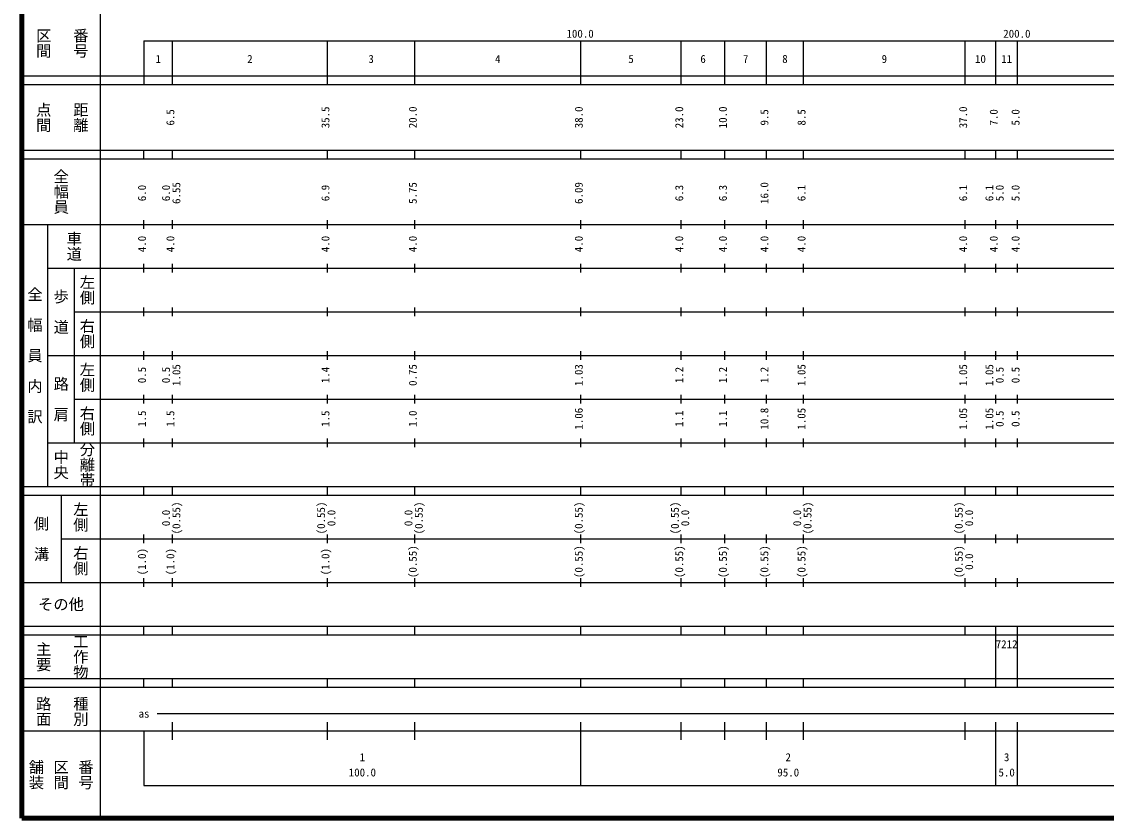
# Model space of a CAD drawing. Units: millimetres on the paper, enlarged 1000 times. Extents: x 40000 to 680000, y 20000 to 380000.
# Drawn here: x 40000 to 288320, y 20000 to 202409 of the extents above; entities that cross this region are included whole.
import ezdxf
from ezdxf.enums import TextEntityAlignment as Align

# ---------------------------------------------------------------- set-up
doc = ezdxf.new("R2010")
doc.units = ezdxf.units.MM
doc.header["$LTSCALE"] = 1000
doc.layers.add('M-TTL', color=2, linetype='Continuous', lineweight=140)
doc.layers.add('M-TTL-BAND', color=7, linetype='Continuous', lineweight=25)
doc.styles.add('@ＭＳ ゴシック', font='')
doc.styles.add('ＭＳ ゴシック', font='')
doc.styles.get('@ＭＳ ゴシック').set_extended_font_data('@MS Gothic')
doc.styles.get('ＭＳ ゴシック').set_extended_font_data('MS Gothic')

msp = doc.modelspace()

# ---------------------------------------------------------------- linework, layer by layer
at = {"layer": 'M-TTL'}
for p, q in [((40000, 380000), (40000, 20000)), ((40000, 20000), (680000, 20000))]:
    msp.add_line(p, q, dxfattribs=at)
at = {"layer": 'M-TTL-BAND'}
for p, q in [((58000, 370000), (58000, 20000)), ((68000, 198000), (579000, 198000)), ((68000, 198000), (68000, 188000)), ((74500, 188000), (74500, 198000)), ((110000, 188000), (110000, 198000)), ((130000, 188000), (130000, 198000)), ((168000, 188000), (168000, 198000)), ((191000, 188000), (191000, 198000)), ((201000, 188000), (201000, 198000)), ((210500, 188000), (210500, 198000)), ((219000, 188000), (219000, 198000)), ((256000, 188000), (256000, 198000)), ((263000, 188000), (263000, 198000)), ((268000, 188000), (268000, 198000)), ((40000, 190000), (579000, 190000)), ((40000, 188000), (579000, 188000)), ((40000, 173000), (579000, 173000)), ((68000, 171000), (68000, 173000)), ((74500, 171000), (74500, 173000)), ((110000, 171000), (110000, 173000)), ((130000, 171000), (130000, 173000)), ((168000, 171000), (168000, 173000)), ((191000, 171000), (191000, 173000)), ((201000, 171000), (201000, 173000)), ((210500, 171000), (210500, 173000)), ((219000, 171000), (219000, 173000)), ((256000, 171000), (256000, 173000)), ((263000, 171000), (263000, 173000)), ((268000, 171000), (268000, 173000)), ((40000, 171000), (579000, 171000)), ((68000, 155000), (68000, 157000)), ((74500, 155000), (74500, 157000)), ((110000, 155000), (110000, 157000)), ((130000, 155000), (130000, 157000)), ((168000, 155000), (168000, 157000)), ((191000, 155000), (191000, 157000)), ((201000, 155000), (201000, 157000)), ((210500, 155000), (210500, 157000)), ((219000, 155000), (219000, 157000)), ((256000, 155000), (256000, 157000)), ((263000, 155000), (263000, 157000)), ((268000, 155000), (268000, 157000)), ((40000, 156000), (579000, 156000)), ((46000, 96000), (46000, 156000)), ((68000, 145000), (68000, 147000)), ((74500, 145000), (74500, 147000)), ((110000, 145000), (110000, 147000)), ((130000, 145000), (130000, 147000)), ((168000, 145000), (168000, 147000)), ((191000, 145000), (191000, 147000)), ((201000, 145000), (201000, 147000)), ((210500, 145000), (210500, 147000)), ((219000, 145000), (219000, 147000)), ((256000, 145000), (256000, 147000)), ((263000, 145000), (263000, 147000)), ((268000, 145000), (268000, 147000)), ((46000, 146000), (579000, 146000)), ((52000, 146000), (52000, 106000)), ((68000, 135000), (68000, 137000)), ((74500, 135000), (74500, 137000)), ((110000, 135000), (110000, 137000)), ((130000, 135000), (130000, 137000)), ((168000, 135000), (168000, 137000)), ((191000, 135000), (191000, 137000)), ((201000, 135000), (201000, 137000)), ((210500, 135000), (210500, 137000)), ((219000, 135000), (219000, 137000)), ((256000, 135000), (256000, 137000)), ((263000, 135000), (263000, 137000)), ((268000, 135000), (268000, 137000)), ((52000, 136000), (579000, 136000)), ((68000, 125000), (68000, 127000)), ((74500, 125000), (74500, 127000)), ((110000, 125000), (110000, 127000)), ((130000, 125000), (130000, 127000)), ((168000, 125000), (168000, 127000)), ((191000, 125000), (191000, 127000)), ((201000, 125000), (201000, 127000)), ((210500, 125000), (210500, 127000)), ((219000, 125000), (219000, 127000)), ((256000, 125000), (256000, 127000)), ((263000, 125000), (263000, 127000)), ((268000, 125000), (268000, 127000)), ((46000, 126000), (579000, 126000)), ((68000, 115000), (68000, 117000)), ((74500, 115000), (74500, 117000)), ((110000, 115000), (110000, 117000)), ((130000, 115000), (130000, 117000)), ((168000, 115000), (168000, 117000)), ((191000, 115000), (191000, 117000)), ((201000, 115000), (201000, 117000)), ((210500, 115000), (210500, 117000)), ((219000, 115000), (219000, 117000)), ((256000, 115000), (256000, 117000)), ((263000, 115000), (263000, 117000)), ((268000, 115000), (268000, 117000)), ((52000, 116000), (579000, 116000)), ((68000, 105000), (68000, 107000)), ((74500, 105000), (74500, 107000)), ((110000, 105000), (110000, 107000)), ((130000, 105000), (130000, 107000)), ((168000, 105000), (168000, 107000)), ((191000, 105000), (191000, 107000)), ((201000, 105000), (201000, 107000)), ((210500, 105000), (210500, 107000)), ((219000, 105000), (219000, 107000)), ((256000, 105000), (256000, 107000)), ((263000, 105000), (263000, 107000)), ((268000, 105000), (268000, 107000)), ((46000, 106000), (579000, 106000)), ((40000, 96000), (579000, 96000)), ((68000, 94000), (68000, 96000)), ((74500, 94000), (74500, 96000)), ((110000, 94000), (110000, 96000)), ((130000, 94000), (130000, 96000)), ((168000, 94000), (168000, 96000)), ((191000, 94000), (191000, 96000)), ((201000, 94000), (201000, 96000)), ((210500, 94000), (210500, 96000)), ((219000, 94000), (219000, 96000)), ((256000, 94000), (256000, 96000)), ((263000, 94000), (263000, 96000)), ((268000, 94000), (268000, 96000)), ((40000, 94000), (579000, 94000)), ((49000, 94000), (49000, 74000)), ((68000, 83000), (68000, 85000)), ((74500, 83000), (74500, 85000)), ((110000, 83000), (110000, 85000)), ((130000, 83000), (130000, 85000)), ((168000, 83000), (168000, 85000)), ((191000, 83000), (191000, 85000)), ((201000, 83000), (201000, 85000)), ((210500, 83000), (210500, 85000)), ((219000, 83000), (219000, 85000)), ((256000, 83000), (256000, 85000)), ((263000, 83000), (263000, 85000)), ((268000, 83000), (268000, 85000)), ((49000, 84000), (579000, 84000)), ((68000, 73000), (68000, 75000)), ((74500, 73000), (74500, 75000)), ((110000, 73000), (110000, 75000)), ((130000, 73000), (130000, 75000)), ((168000, 73000), (168000, 75000)), ((191000, 73000), (191000, 75000)), ((201000, 73000), (201000, 75000)), ((210500, 73000), (210500, 75000)), ((219000, 73000), (219000, 75000)), ((256000, 73000), (256000, 75000)), ((263000, 73000), (263000, 75000)), ((268000, 73000), (268000, 75000)), ((40000, 74000), (579000, 74000)), ((40000, 64000), (579000, 64000)), ((68000, 62000), (68000, 64000)), ((74500, 62000), (74500, 64000)), ((110000, 62000), (110000, 64000)), ((130000, 62000), (130000, 64000)), ((168000, 62000), (168000, 64000)), ((191000, 62000), (191000, 64000)), ((201000, 62000), (201000, 64000)), ((210500, 62000), (210500, 64000)), ((219000, 62000), (219000, 64000)), ((256000, 62000), (256000, 64000)), ((263000, 62000), (263000, 64000)), ((268000, 62000), (268000, 64000)), ((40000, 62000), (579000, 62000)), ((263000, 52000), (263000, 62000)), ((268000, 52000), (268000, 62000)), ((268000, 52000), (268000, 62000)), ((40000, 52000), (579000, 52000)), ((40000, 50000), (579000, 50000)), ((68000, 50000), (68000, 52000)), ((74500, 50000), (74500, 52000)), ((110000, 50000), (110000, 52000)), ((130000, 50000), (130000, 52000)), ((168000, 50000), (168000, 52000)), ((191000, 50000), (191000, 52000)), ((201000, 50000), (201000, 52000)), ((210500, 50000), (210500, 52000)), ((219000, 50000), (219000, 52000)), ((256000, 50000), (256000, 52000)), ((263000, 50000), (263000, 52000)), ((268000, 50000), (268000, 52000)), ((71000, 44000), (565000, 44000)), ((40000, 40000), (579000, 40000)), ((68000, 40000), (68000, 27500)), ((74500, 38000), (74500, 42000)), ((110000, 38000), (110000, 42000)), ((130000, 38000), (130000, 42000)), ((168000, 27500), (168000, 42000)), ((191000, 38000), (191000, 42000)), ((201000, 38000), (201000, 42000)), ((210500, 38000), (210500, 42000)), ((219000, 38000), (219000, 42000)), ((256000, 38000), (256000, 42000)), ((263000, 27500), (263000, 42000)), ((268000, 27500), (268000, 42000)), ((68000, 27500), (579000, 27500))]:
    msp.add_line(p, q, dxfattribs=at)

# ---------------------------------------------------------------- texts
at = {"layer": 'M-TTL-BAND', "style": '@ＭＳ ゴシック'}
for s, p in [('区間', (45000, 197500)), ('番号', (53500, 197500)), ('点間', (45000, 180500)), ('距離', (53500, 180500)), ('全幅員', (49000, 163500)), ('車道', (52000, 151000)), ('左側', (55000, 141000)), ('全\u3000幅\u3000員\u3000内\u3000訳', (43000, 126000)), ('歩\u3000道', (49000, 136000)), ('右側', (55000, 131000)), ('左側', (55000, 121000)), ('路\u3000肩', (49000, 116000)), ('右側', (55000, 111000)), ('中央', (49000, 101000)), ('分離帯', (55000, 101000)), ('左側', (53500, 89000)), ('側\u3000溝', (44500, 84000)), ('右側', (53500, 79000)), ('主要', (45000, 57000)), ('工作物', (53500, 57000)), ('路面', (45000, 44500)), ('種別', (53500, 44500)), ('舗装', (43333, 30000)), ('区間', (49000, 30000)), ('番号', (54667, 30000))]:
    msp.add_text(s, height=2566, rotation=270, dxfattribs=at).set_placement(p, align=Align.MIDDLE_CENTER)
at = {"layer": 'M-TTL-BAND', "style": 'ＭＳ ゴシック'}
for s, p in [('100.0', (167844, 198195)), ('200.0', (267844, 198195)), ('1', (71250, 192405)), ('2', (92250, 192405)), ('3', (120000, 192405)), ('4', (149000, 192405)), ('5', (179500, 192405)), ('6', (196000, 192405)), ('7', (205750, 192405)), ('8', (214750, 192405)), ('9', (237500, 192405)), ('10', (259500, 192405)), ('11', (265500, 192405)), ('as', (68000, 42500)), ('1', (118000, 32523)), ('2', (215500, 32523)), ('3', (265500, 32523)), ('100.0', (118000, 29033)), ('95.0', (215500, 29033)), ('5.0', (265500, 29033))]:
    msp.add_text(s, height=1833, dxfattribs=at).set_placement(p, align=Align.BOTTOM_CENTER)
for s, p in [('6.5', (75500, 180500)), ('35.5', (111000, 180500)), ('20.0', (131000, 180500)), ('38.0', (169000, 180500)), ('23.0', (192000, 180500)), ('10.0', (202000, 180500)), ('9.5', (211500, 180500)), ('8.5', (220000, 180500)), ('37.0', (257000, 180500)), ('7.0', (264000, 180500)), ('5.0', (269000, 180500)), ('6.0', (69000, 163174)), ('6.0', (74500, 163174)), ('6.55', (76870, 163174)), ('6.9', (111000, 163174)), ('5.75', (131000, 163174)), ('6.09', (169000, 163174)), ('6.3', (192000, 163174)), ('6.3', (202000, 163174)), ('16.0', (211500, 163174)), ('6.1', (220000, 163174)), ('6.1', (257000, 163174)), ('6.1', (263000, 163174)), ('5.0', (265370, 163174)), ('5.0', (269000, 163174)), ('4.0', (69000, 151500)), ('4.0', (75500, 151500)), ('4.0', (111000, 151500)), ('4.0', (131000, 151500)), ('4.0', (169000, 151500)), ('4.0', (192000, 151500)), ('4.0', (202000, 151500)), ('4.0', (211500, 151500)), ('4.0', (220000, 151500)), ('4.0', (257000, 151500)), ('4.0', (264000, 151500)), ('4.0', (269000, 151500)), ('0.5', (69000, 121500)), ('0.5', (74500, 121500)), ('1.05', (76870, 121500)), ('1.4', (111000, 121500)), ('0.75', (131000, 121500)), ('1.03', (169000, 121500)), ('1.2', (192000, 121500)), ('1.2', (202000, 121500)), ('1.2', (211500, 121500)), ('1.05', (220000, 121500)), ('1.05', (257000, 121500)), ('1.05', (263000, 121500)), ('0.5', (265370, 121500)), ('0.5', (269000, 121500)), ('1.5', (69000, 111500)), ('1.5', (75500, 111500)), ('1.5', (111000, 111500)), ('1.0', (131000, 111500)), ('1.06', (169000, 111500)), ('1.1', (192000, 111500)), ('1.1', (202000, 111500)), ('10.8', (211500, 111500)), ('1.05', (220000, 111500)), ('1.05', (257000, 111500)), ('1.05', (263000, 111500)), ('0.5', (265370, 111500)), ('0.5', (269000, 111500)), ('(0.55)', (76870, 88764)), ('(0.55)', (110000, 88764)), ('(0.55)', (132370, 88764)), ('(0.55)', (169000, 88764)), ('(0.55)', (191000, 88764)), ('(0.55)', (221370, 88764)), ('(0.55)', (256000, 88764)), ('0.0', (74500, 88764)), ('0.0', (112370, 88764)), ('0.0', (130000, 88764)), ('0.0', (193370, 88764)), ('0.0', (219000, 88764)), ('0.0', (258370, 88764)), ('(0.55)', (131000, 78764)), ('(0.55)', (169000, 78764)), ('(0.55)', (192000, 78764)), ('(0.55)', (202000, 78764)), ('(0.55)', (211500, 78764)), ('(0.55)', (220000, 78764)), ('(0.55)', (256000, 78764)), ('(1.0)', (69000, 78764)), ('(1.0)', (75500, 78764)), ('(1.0)', (111000, 78764)), ('0.0', (258370, 78764))]:
    msp.add_text(s, height=1833, rotation=90, dxfattribs=at).set_placement(p, align=Align.BOTTOM_CENTER)
msp.add_text('その他', height=2566, dxfattribs=at).set_placement((49000, 69000), align=Align.MIDDLE_CENTER)
msp.add_text('7212', height=1833, dxfattribs=at).set_placement((263000, 58405), align=Align.BOTTOM_LEFT)

doc.saveas('drawing.dxf')
